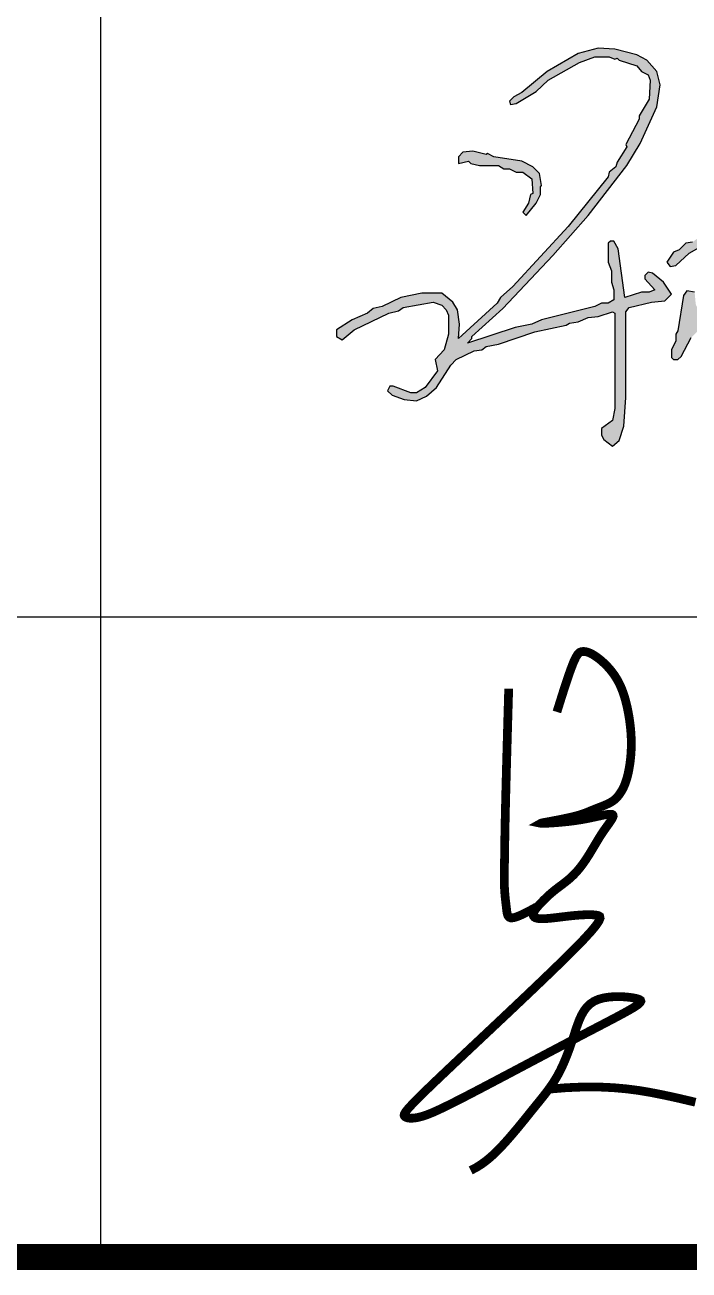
# Model space of a CAD drawing. Extents: x 1680110 to 4798266, y 269661 to 1249705.
# Drawn here: x 2417561 to 2418574, y 666824 to 668722 of the extents above; entities that cross this region are included whole.
import ezdxf

# ---------------------------------------------------------------- set-up
doc = ezdxf.new("R2010")
doc.units = 0
doc.header["$LTSCALE"] = 1000
doc.header["$MEASUREMENT"] = 0
doc.layers.add('0-签名', color=2, linetype='Continuous')
doc.layers.add('图框', color=4, linetype='Continuous')

msp = doc.modelspace()

# ---------------------------------------------------------------- hatches: boundary and pattern name
at = {"linetype": 'Continuous'}
h = msp.add_hatch(color=4, dxfattribs=at)
h.dxf.hatch_style = 1
h.paths.add_polyline_path([(2418347.611075869, 668475.1692259592), (2418349.301075868, 668476.8592259592), (2418345.921075869, 668495.4492259595), (2418335.781075869, 668505.5892259591), (2418318.881075868, 668514.0392259593), (2418276.631075868, 668520.7992259591), (2418266.491075869, 668525.869225959), (2418264.801075868, 668524.1792259595), (2418244.521075869, 668529.2492259593), (2418229.311075868, 668527.5592259589), (2418222.551075868, 668520.7992259591), (2418222.551075868, 668510.6592259594), (2418237.761075869, 668514.0392259593), (2418241.141075868, 668510.6592259594), (2418254.661075869, 668507.2792259596), (2418283.391075868, 668507.2792259596), (2418291.841075869, 668502.2092259593), (2418300.291075869, 668502.2092259593), (2418310.431075869, 668497.1392259594), (2418320.571075869, 668497.1392259594), (2418334.091075869, 668486.9992259593), (2418335.781075869, 668465.0292259596), (2418332.401075869, 668463.3392259591), (2418329.021075869, 668449.8192259591), (2418320.571075869, 668436.2992259591), (2418325.641075868, 668431.2292259593), (2418340.851075869, 668449.8192259591), (2418347.611075869, 668463.3392259591)], flags=17)
h.paths.add_polyline_path([(2418545.341075869, 668309.5492259591), (2418547.031075869, 668311.2392259595), (2418535.201075869, 668329.8292259594), (2418518.301075868, 668343.3492259594), (2418511.541075869, 668345.0392259593), (2418506.471075868, 668339.969225959), (2418506.471075868, 668334.8992259592), (2418521.681075869, 668317.9992259593), (2418513.231075868, 668314.619225959), (2418501.401075869, 668314.619225959), (2418476.051075868, 668306.1692259592), (2418465.911075869, 668380.5292259596), (2418459.151075869, 668392.3592259592), (2418454.081075869, 668392.3592259592), (2418450.701075869, 668388.9792259593), (2418450.701075869, 668360.2492259593), (2418455.771075869, 668346.7292259593), (2418455.771075869, 668329.8292259594), (2418459.151075869, 668317.9992259593), (2418459.151075869, 668302.7892259593), (2418450.701075869, 668297.719225959), (2418440.561075868, 668297.719225959), (2418430.421075869, 668292.6492259592), (2418349.301075868, 668272.369225959), (2418334.091075869, 668265.6092259592), (2418308.741075869, 668260.5392259593), (2418236.071075869, 668236.8792259592), (2418242.831075869, 668243.6392259594), (2418242.831075869, 668247.0192259589), (2418290.151075869, 668289.2692259589), (2418366.201075869, 668370.3892259594), (2418420.281075869, 668431.2292259593), (2418479.431075869, 668507.2792259596), (2418499.711075868, 668541.0792259594), (2418525.061075868, 668596.8492259594), (2418530.131075868, 668630.6492259592), (2418525.061075868, 668650.9292259595), (2418509.851075869, 668667.8292259594), (2418494.641075868, 668676.2792259596), (2418460.841075869, 668684.7292259593), (2418435.491075869, 668686.4192259592), (2418405.071075869, 668677.969225959), (2418357.751075869, 668650.9292259595), (2418318.881075868, 668618.8192259591), (2418307.051075868, 668612.0592259589), (2418300.291075869, 668605.2992259591), (2418301.981075868, 668600.2292259593), (2418310.431075869, 668601.9192259592), (2418340.851075869, 668620.5092259591), (2418359.441075869, 668637.4092259594), (2418406.761075869, 668664.4492259595), (2418430.421075869, 668672.8992259592), (2418452.391075868, 668672.8992259592), (2418460.841075869, 668669.5192259589), (2418464.221075868, 668671.2092259593), (2418467.601075869, 668667.8292259594), (2418494.641075868, 668659.3792259592), (2418501.401075869, 668650.9292259595), (2418511.541075869, 668645.8592259592), (2418514.921075869, 668637.4092259594), (2418513.231075868, 668608.6792259595), (2418498.021075869, 668583.3292259594), (2418498.021075869, 668578.2592259591), (2418477.741075869, 668539.3892259594), (2418479.431075869, 668536.0092259591), (2418464.221075868, 668512.3492259594), (2418462.531075869, 668505.5892259591), (2418452.391075868, 668497.1392259594), (2418450.701075869, 668490.3792259592), (2418389.861075869, 668414.3292259594), (2418305.361075869, 668323.0692259591), (2418286.771075869, 668306.1692259592), (2418281.701075869, 668297.719225959), (2418222.551075868, 668243.6392259594), (2418224.241075869, 668265.6092259592), (2418220.861075869, 668287.5792259594), (2418214.101075869, 668299.4092259594), (2418197.201075869, 668312.9292259595), (2418166.781075869, 668312.9292259595), (2418134.671075869, 668306.1692259592), (2418105.941075869, 668292.6492259592), (2418092.421075869, 668289.2692259589), (2418083.971075868, 668282.5092259591), (2418060.311075868, 668272.369225959), (2418036.651075869, 668257.1592259594), (2418036.651075869, 668247.0192259589), (2418045.101075869, 668241.9492259595), (2418063.691075869, 668257.1592259594), (2418116.081075869, 668282.5092259591), (2418131.291075869, 668285.8892259594), (2418138.051075868, 668290.9592259593), (2418183.681075869, 668299.4092259594), (2418197.201075869, 668294.3392259591), (2418203.961075868, 668287.5792259594), (2418207.341075869, 668279.1292259592), (2418207.341075869, 668250.3992259592), (2418200.581075869, 668226.7392259595), (2418187.061075868, 668211.5292259596), (2418190.441075869, 668194.6292259592), (2418171.851075869, 668169.2792259596), (2418158.331075869, 668160.8292259594), (2418149.881075868, 668160.8292259594), (2418122.841075869, 668170.969225959), (2418117.771075869, 668170.969225959), (2418114.391075868, 668164.2092259593), (2418121.151075869, 668157.4492259595), (2418139.741075869, 668150.6892259592), (2418158.331075869, 668148.9992259593), (2418173.541075869, 668155.7592259591), (2418188.751075869, 668169.2792259596), (2418210.721075868, 668203.0792259594), (2418219.171075869, 668211.5292259596), (2418246.211075868, 668225.0492259591), (2418258.041075869, 668226.7392259595), (2418264.801075868, 668231.8092259589), (2418283.391075868, 668235.1892259592), (2418339.161075869, 668253.7792259596), (2418386.481075868, 668263.9192259592), (2418391.551075868, 668267.2992259591), (2418405.071075869, 668268.9892259595), (2418420.281075869, 668275.7492259593), (2418435.491075869, 668277.4392259592), (2418457.461075868, 668284.1992259595), (2418460.841075869, 668282.5092259591), (2418460.841075869, 668137.1692259592), (2418457.461075868, 668118.5792259594), (2418440.561075868, 668106.7492259593), (2418440.561075868, 668096.6092259592), (2418443.941075869, 668089.8492259594), (2418457.461075868, 668079.7092259593), (2418467.601075869, 668088.1592259594), (2418474.361075869, 668110.1292259592), (2418477.741075869, 668154.0692259591), (2418477.741075869, 668284.1992259595), (2418482.811075868, 668290.9592259593), (2418516.611075869, 668299.4092259594), (2418536.891075868, 668301.0992259594)])
h.paths.add_polyline_path([(2418665.331075869, 668231.8092259589), (2418665.331075869, 668218.2892259593), (2418663.641075868, 668213.219225959), (2418651.811075868, 668213.219225959), (2418626.461075868, 668230.119225959), (2418597.731075868, 668263.9192259592), (2418597.731075868, 668270.6792259595), (2418636.601075869, 668309.5492259591), (2418650.121075869, 668319.6892259592), (2418656.881075868, 668319.6892259592), (2418660.261075869, 668260.5392259593)], flags=16)
h.paths.add_polyline_path([(2418842.781075869, 668367.0092259591), (2418839.401075869, 668361.9392259592), (2418832.641075868, 668345.0392259593), (2418800.531075869, 668304.4792259593), (2418756.591075869, 668262.2292259593), (2418726.171075869, 668243.6392259594), (2418717.721075868, 668245.3292259594), (2418722.791075869, 668260.5392259593), (2418727.861075869, 668263.9192259592), (2418729.551075868, 668272.369225959), (2418758.281075869, 668311.2392259595), (2418788.701075869, 668339.969225959), (2418817.431075869, 668360.2492259593), (2418837.711075868, 668370.3892259594)], flags=16)
h.paths.add_polyline_path([(2418923.901075869, 668321.3792259592), (2418920.521075869, 668294.3392259591), (2418917.141075868, 668287.5792259594), (2418913.761075869, 668287.5792259594), (2418910.381075868, 668294.3392259591), (2418910.381075868, 668306.1692259592), (2418915.451075869, 668317.9992259593), (2418920.521075869, 668323.0692259591)], flags=16)
h.paths.add_polyline_path([(2419089.521075869, 668370.3892259594), (2419089.521075869, 668353.4892259595), (2419086.141075868, 668346.7292259593), (2419086.141075868, 668328.1392259594), (2419081.071075869, 668317.9992259593), (2419074.311075868, 668316.3092259589), (2419062.481075868, 668331.5192259589), (2419060.791075869, 668345.0392259593), (2419064.171075869, 668355.1792259595), (2419082.761075869, 668372.0792259594)], flags=16)
h.paths.add_polyline_path([(2419206.131075868, 668365.3192259591), (2419206.131075868, 668355.1792259595), (2419204.441075869, 668351.7992259591), (2419192.611075869, 668351.7992259591), (2419158.811075868, 668345.0392259593), (2419152.051075868, 668346.7292259593), (2419150.361075869, 668350.1092259592), (2419179.091075869, 668377.1492259592), (2419197.681075869, 668385.5992259594), (2419202.751075869, 668380.5292259596)], flags=16)
h.paths.add_polyline_path([(2419263.591075869, 668514.0392259593), (2419261.901075869, 668458.2692259589), (2419258.521075869, 668436.2992259591), (2419258.521075869, 668383.9092259594), (2419256.831075869, 668360.2492259593), (2419253.451075869, 668353.4892259595), (2419217.961075868, 668353.4892259595), (2419214.581075869, 668356.869225959), (2419212.891075868, 668378.8392259591), (2419207.821075869, 668392.3592259592), (2419202.751075869, 668397.4292259595), (2419192.611075869, 668397.4292259595), (2419148.671075869, 668363.6292259592), (2419119.941075869, 668336.5892259591), (2419104.731075868, 668329.8292259594), (2419097.971075868, 668333.2092259593), (2419103.041075869, 668377.1492259592), (2419118.251075869, 668395.7392259595), (2419204.441075869, 668465.0292259596), (2419258.521075869, 668517.4192259592), (2419261.901075869, 668517.4192259592)], flags=16)
h.paths.add_polyline_path([(2419282.181075869, 668625.5792259594), (2419282.181075869, 668603.6092259592), (2419282.181075869, 668583.3292259594), (2419277.111075869, 668576.5692259591), (2419277.111075869, 668627.2692259589), (2419278.801075868, 668628.9592259593)], flags=16)
h.paths.add_polyline_path([(2419552.581075869, 668348.4192259592), (2419554.271075869, 668350.1092259592), (2419550.891075868, 668355.1792259595), (2419542.441075869, 668358.5592259589), (2419476.531075869, 668356.869225959), (2419468.081075869, 668360.2492259593), (2419402.171075869, 668360.2492259593), (2419385.271075869, 668356.869225959), (2419375.131075868, 668360.2492259593), (2419275.421075869, 668358.5592259589), (2419270.351075869, 668361.9392259592), (2419270.351075869, 668407.5692259591), (2419277.111075869, 668534.3192259591), (2419294.011075869, 668579.9492259595), (2419294.011075869, 668620.5092259591), (2419288.941075869, 668647.5492259591), (2419282.181075869, 668666.1392259594), (2419272.041075869, 668672.8992259592), (2419266.971075868, 668666.1392259594), (2419266.971075868, 668551.219225959), (2419260.211075868, 668534.3192259591), (2419214.581075869, 668486.9992259593), (2419192.611075869, 668471.7892259593), (2419182.471075868, 668459.9592259593), (2419174.021075869, 668456.5792259594), (2419153.741075869, 668436.2992259591), (2419150.361075869, 668436.2992259591), (2419138.531075869, 668424.469225959), (2419125.011075869, 668417.7092259593), (2419116.561075868, 668409.2592259591), (2419109.801075868, 668410.9492259595), (2419114.871075869, 668448.1292259592), (2419111.491075869, 668456.5792259594), (2419106.421075869, 668461.6492259592), (2419101.351075869, 668461.6492259592), (2419096.281075869, 668454.8892259594), (2419099.661075869, 668437.9892259595), (2419094.591075869, 668432.9192259592), (2419060.791075869, 668419.3992259592), (2418964.461075868, 668363.6292259592), (2418947.561075868, 668358.5592259589), (2418940.801075868, 668360.2492259593), (2418942.491075869, 668395.7392259595), (2418945.871075869, 668402.4992259593), (2418954.321075869, 668407.5692259591), (2418956.011075869, 668414.3292259594), (2418942.491075869, 668436.2992259591), (2418928.971075868, 668449.8192259591), (2418920.521075869, 668449.8192259591), (2418917.141075868, 668446.4392259592), (2418920.521075869, 668429.5392259593), (2418923.901075869, 668424.469225959), (2418922.211075868, 668409.2592259591), (2418898.551075868, 668405.8792259592), (2418863.061075868, 668395.7392259595), (2418852.921075869, 668395.7392259595), (2418836.021075869, 668404.1892259592), (2418798.841075869, 668404.1892259592), (2418781.941075869, 668400.8092259589), (2418766.731075868, 668394.0492259591), (2418765.041075869, 668395.7392259595), (2418759.971075868, 668392.3592259592), (2418751.521075869, 668392.3592259592), (2418741.381075868, 668385.5992259594), (2418712.651075869, 668375.4592259593), (2418683.921075869, 668358.5592259589), (2418675.471075868, 668350.1092259592), (2418670.401075869, 668350.1092259592), (2418665.331075869, 668388.9792259593), (2418667.021075869, 668397.4292259595), (2418678.851075869, 668405.8792259592), (2418682.231075868, 668421.0892259591), (2418672.091075869, 668434.6092259592), (2418667.021075869, 668446.4392259592), (2418661.951075869, 668451.5092259591), (2418655.191075869, 668453.1992259595), (2418646.741075869, 668443.0592259589), (2418646.741075869, 668417.7092259593), (2418641.671075869, 668412.6392259594), (2418604.491075869, 668404.1892259592), (2418590.971075868, 668399.119225959), (2418579.141075868, 668390.6692259592), (2418569.001075869, 668388.9792259593), (2418558.861075869, 668378.8392259591), (2418550.411075869, 668375.4592259593), (2418540.271075869, 668360.2492259593), (2418545.341075869, 668353.4892259595), (2418553.791075869, 668355.1792259595), (2418574.071075869, 668373.7692259589), (2418597.731075868, 668387.2892259593), (2418628.151075869, 668392.3592259592), (2418634.911075869, 668395.7392259595), (2418646.741075869, 668395.7392259595), (2418653.501075869, 668353.4892259595), (2418653.501075869, 668338.2792259596), (2418645.051075868, 668329.8292259594), (2418628.151075869, 668319.6892259592), (2418592.661075869, 668284.1992259595), (2418589.281075869, 668284.1992259595), (2418584.211075868, 668296.0292259596), (2418582.521075869, 668314.619225959), (2418570.691075869, 668316.3092259589), (2418565.621075869, 668309.5492259591), (2418557.171075869, 668255.469225959), (2418553.791075869, 668250.3992259592), (2418553.791075869, 668240.2592259591), (2418547.031075869, 668226.7392259595), (2418547.031075869, 668214.9092259594), (2418550.411075869, 668211.5292259596), (2418557.171075869, 668211.5292259596), (2418562.241075869, 668216.5992259594), (2418577.451075869, 668245.3292259594), (2418587.591075869, 668255.469225959), (2418606.181075869, 668231.8092259589), (2418626.461075868, 668211.5292259596), (2418650.121075869, 668192.9392259592), (2418663.641075868, 668186.1792259595), (2418680.541075869, 668191.2492259593), (2418685.611075869, 668201.3892259594), (2418678.851075869, 668255.469225959), (2418673.781075869, 668317.9992259593), (2418673.781075869, 668329.8292259594), (2418677.161075869, 668336.5892259591), (2418707.581075869, 668356.869225959), (2418754.901075869, 668378.8392259591), (2418793.771075869, 668388.9792259593), (2418832.641075868, 668388.9792259593), (2418836.021075869, 668383.9092259594), (2418819.121075869, 668375.4592259593), (2418778.561075868, 668348.4192259592), (2418736.311075868, 668304.4792259593), (2418709.271075869, 668265.6092259592), (2418702.511075869, 668250.3992259592), (2418702.511075869, 668241.9492259595), (2418705.891075868, 668235.1892259592), (2418712.651075869, 668230.119225959), (2418724.481075868, 668230.119225959), (2418744.761075869, 668238.5692259591), (2418780.251075869, 668267.2992259591), (2418822.501075869, 668309.5492259591), (2418841.091075869, 668333.2092259593), (2418846.161075869, 668346.7292259593), (2418851.231075868, 668351.7992259591), (2418857.991075869, 668373.7692259589), (2418864.751075869, 668380.5292259596), (2418879.961075868, 668388.9792259593), (2418918.831075869, 668397.4292259595), (2418923.901075869, 668397.4292259595), (2418928.971075868, 668392.3592259592), (2418927.281075869, 668346.7292259593), (2418923.901075869, 668341.6592259594), (2418907.001075869, 668331.5192259589), (2418896.861075869, 668316.3092259589), (2418895.171075869, 668287.5792259594), (2418905.311075868, 668263.9192259592), (2418912.071075869, 668257.1592259594), (2418917.141075868, 668257.1592259594), (2418925.591075869, 668263.9192259592), (2418932.351075869, 668279.1292259592), (2418940.801075868, 668334.8992259592), (2418967.841075869, 668353.4892259595), (2418994.881075868, 668365.3192259591), (2419059.101075869, 668405.8792259592), (2419079.381075868, 668416.0192259589), (2419092.901075869, 668419.3992259592), (2419096.281075869, 668416.0192259589), (2419092.901075869, 668394.0492259591), (2419065.861075869, 668373.7692259589), (2419047.271075869, 668345.0392259593), (2419047.271075869, 668331.5192259589), (2419060.791075869, 668309.5492259591), (2419060.791075869, 668301.0992259594), (2419052.341075869, 668287.5792259594), (2419055.721075868, 668280.8192259591), (2419065.861075869, 668280.8192259591), (2419086.141075868, 668289.2692259589), (2419109.801075868, 668314.619225959), (2419125.011075869, 668326.4492259595), (2419141.911075869, 668329.8292259594), (2419152.051075868, 668334.8992259592), (2419175.711075868, 668336.5892259591), (2419185.851075869, 668339.969225959), (2419214.581075869, 668338.2792259596), (2419229.791075869, 668343.3492259594), (2419255.141075868, 668343.3492259594), (2419258.521075869, 668338.2792259596), (2419256.831075869, 668317.9992259593), (2419260.211075868, 668294.3392259591), (2419258.521075869, 668289.2692259589), (2419263.591075869, 668211.5292259596), (2419270.351075869, 668181.1092259592), (2419270.351075869, 668143.9292259595), (2419283.871075869, 668072.9492259595), (2419285.561075868, 668034.0792259594), (2419297.391075868, 667995.2092259593), (2419307.531075869, 667944.5092259591), (2419314.291075869, 667936.0592259589), (2419321.051075868, 667939.4392259592), (2419309.221075868, 668007.0392259593), (2419294.011075869, 668066.1892259592), (2419282.181075869, 668140.5492259591), (2419280.491075869, 668186.1792259595), (2419277.111075869, 668201.3892259594), (2419270.351075869, 668324.7592259591), (2419272.041075869, 668343.3492259594), (2419282.181075869, 668346.7292259593), (2419287.251075869, 668345.0392259593), (2419359.921075869, 668350.1092259592), (2419456.251075869, 668350.1092259592), (2419463.011075869, 668346.7292259593), (2419488.361075869, 668348.4192259592), (2419496.811075868, 668341.6592259594), (2419544.131075868, 668341.6592259594)])

# ---------------------------------------------------------------- linework, layer by layer
at = {"color": 4, "linetype": 'Continuous'}
for points in [[(2418545.341075869, 668309.5492259591), (2418547.031075869, 668311.2392259595), (2418535.201075869, 668329.8292259594), (2418518.301075868, 668343.3492259594), (2418511.541075869, 668345.0392259593), (2418506.471075868, 668339.969225959), (2418506.471075868, 668334.8992259592), (2418521.681075869, 668317.9992259593), (2418513.231075868, 668314.619225959), (2418501.401075869, 668314.619225959), (2418476.051075868, 668306.1692259592), (2418465.911075869, 668380.5292259596), (2418459.151075869, 668392.3592259592), (2418454.081075869, 668392.3592259592), (2418450.701075869, 668388.9792259593), (2418450.701075869, 668360.2492259593), (2418455.771075869, 668346.7292259593), (2418455.771075869, 668329.8292259594), (2418459.151075869, 668317.9992259593), (2418459.151075869, 668302.7892259593), (2418450.701075869, 668297.719225959), (2418440.561075868, 668297.719225959), (2418430.421075869, 668292.6492259592), (2418349.301075868, 668272.369225959), (2418334.091075869, 668265.6092259592), (2418308.741075869, 668260.5392259593), (2418236.071075869, 668236.8792259592), (2418242.831075869, 668243.6392259594), (2418242.831075869, 668247.0192259589), (2418290.151075869, 668289.2692259589), (2418366.201075869, 668370.3892259594), (2418420.281075869, 668431.2292259593), (2418479.431075869, 668507.2792259596), (2418499.711075868, 668541.0792259594), (2418525.061075868, 668596.8492259594), (2418530.131075868, 668630.6492259592), (2418525.061075868, 668650.9292259595), (2418509.851075869, 668667.8292259594), (2418494.641075868, 668676.2792259596), (2418460.841075869, 668684.7292259593), (2418435.491075869, 668686.4192259592), (2418405.071075869, 668677.969225959), (2418357.751075869, 668650.9292259595), (2418318.881075868, 668618.8192259591), (2418307.051075868, 668612.0592259589), (2418300.291075869, 668605.2992259591), (2418301.981075868, 668600.2292259593), (2418310.431075869, 668601.9192259592), (2418340.851075869, 668620.5092259591), (2418359.441075869, 668637.4092259594), (2418406.761075869, 668664.4492259595), (2418430.421075869, 668672.8992259592), (2418452.391075868, 668672.8992259592), (2418460.841075869, 668669.5192259589), (2418464.221075868, 668671.2092259593), (2418467.601075869, 668667.8292259594), (2418494.641075868, 668659.3792259592), (2418501.401075869, 668650.9292259595), (2418511.541075869, 668645.8592259592), (2418514.921075869, 668637.4092259594), (2418513.231075868, 668608.6792259595), (2418498.021075869, 668583.3292259594), (2418498.021075869, 668578.2592259591), (2418477.741075869, 668539.3892259594), (2418479.431075869, 668536.0092259591), (2418464.221075868, 668512.3492259594), (2418462.531075869, 668505.5892259591), (2418452.391075868, 668497.1392259594), (2418450.701075869, 668490.3792259592), (2418389.861075869, 668414.3292259594), (2418305.361075869, 668323.0692259591), (2418286.771075869, 668306.1692259592), (2418281.701075869, 668297.719225959), (2418222.551075868, 668243.6392259594), (2418224.241075869, 668265.6092259592), (2418220.861075869, 668287.5792259594), (2418214.101075869, 668299.4092259594), (2418197.201075869, 668312.9292259595), (2418166.781075869, 668312.9292259595), (2418134.671075869, 668306.1692259592), (2418105.941075869, 668292.6492259592), (2418092.421075869, 668289.2692259589), (2418083.971075868, 668282.5092259591), (2418060.311075868, 668272.369225959), (2418036.651075869, 668257.1592259594), (2418036.651075869, 668247.0192259589), (2418045.101075869, 668241.9492259595), (2418063.691075869, 668257.1592259594), (2418116.081075869, 668282.5092259591), (2418131.291075869, 668285.8892259594), (2418138.051075868, 668290.9592259593), (2418183.681075869, 668299.4092259594), (2418197.201075869, 668294.3392259591), (2418203.961075868, 668287.5792259594), (2418207.341075869, 668279.1292259592), (2418207.341075869, 668250.3992259592), (2418200.581075869, 668226.7392259595), (2418187.061075868, 668211.5292259596), (2418190.441075869, 668194.6292259592), (2418171.851075869, 668169.2792259596), (2418158.331075869, 668160.8292259594), (2418149.881075868, 668160.8292259594), (2418122.841075869, 668170.969225959), (2418117.771075869, 668170.969225959), (2418114.391075868, 668164.2092259593), (2418121.151075869, 668157.4492259595), (2418139.741075869, 668150.6892259592), (2418158.331075869, 668148.9992259593), (2418173.541075869, 668155.7592259591), (2418188.751075869, 668169.2792259596), (2418210.721075868, 668203.0792259594), (2418219.171075869, 668211.5292259596), (2418246.211075868, 668225.0492259591), (2418258.041075869, 668226.7392259595), (2418264.801075868, 668231.8092259589), (2418283.391075868, 668235.1892259592), (2418339.161075869, 668253.7792259596), (2418386.481075868, 668263.9192259592), (2418391.551075868, 668267.2992259591), (2418405.071075869, 668268.9892259595), (2418420.281075869, 668275.7492259593), (2418435.491075869, 668277.4392259592), (2418457.461075868, 668284.1992259595), (2418460.841075869, 668282.5092259591), (2418460.841075869, 668137.1692259592), (2418457.461075868, 668118.5792259594), (2418440.561075868, 668106.7492259593), (2418440.561075868, 668096.6092259592), (2418443.941075869, 668089.8492259594), (2418457.461075868, 668079.7092259593), (2418467.601075869, 668088.1592259594), (2418474.361075869, 668110.1292259592), (2418477.741075869, 668154.0692259591), (2418477.741075869, 668284.1992259595), (2418482.811075868, 668290.9592259593), (2418516.611075869, 668299.4092259594), (2418536.891075868, 668301.0992259594), (2418545.341075869, 668309.5492259591)], [(2418347.611075869, 668475.1692259592), (2418349.301075868, 668476.8592259592), (2418345.921075869, 668495.4492259595), (2418335.781075869, 668505.5892259591), (2418318.881075868, 668514.0392259593), (2418276.631075868, 668520.7992259591), (2418266.491075869, 668525.869225959), (2418264.801075868, 668524.1792259595), (2418244.521075869, 668529.2492259593), (2418229.311075868, 668527.5592259589), (2418222.551075868, 668520.7992259591), (2418222.551075868, 668510.6592259594), (2418237.761075869, 668514.0392259593), (2418241.141075868, 668510.6592259594), (2418254.661075869, 668507.2792259596), (2418283.391075868, 668507.2792259596), (2418291.841075869, 668502.2092259593), (2418300.291075869, 668502.2092259593), (2418310.431075869, 668497.1392259594), (2418320.571075869, 668497.1392259594), (2418334.091075869, 668486.9992259593), (2418335.781075869, 668465.0292259596), (2418332.401075869, 668463.3392259591), (2418329.021075869, 668449.8192259591), (2418320.571075869, 668436.2992259591), (2418325.641075868, 668431.2292259593), (2418340.851075869, 668449.8192259591), (2418347.611075869, 668463.3392259591), (2418347.611075869, 668475.1692259592)], [(2418579.141075868, 668390.6692259592), (2418569.001075869, 668388.9792259593), (2418558.861075869, 668378.8392259591), (2418550.411075869, 668375.4592259593), (2418540.271075869, 668360.2492259593), (2418545.341075869, 668353.4892259595), (2418553.791075869, 668355.1792259595), (2418574.071075869, 668373.7692259589), (2418597.731075868, 668387.2892259593)], [(2418582.521075869, 668314.619225959), (2418570.691075869, 668316.3092259589), (2418565.621075869, 668309.5492259591), (2418557.171075869, 668255.469225959), (2418553.791075869, 668250.3992259592), (2418553.791075869, 668240.2592259591), (2418547.031075869, 668226.7392259595), (2418547.031075869, 668214.9092259594), (2418550.411075869, 668211.5292259596), (2418557.171075869, 668211.5292259596), (2418562.241075869, 668216.5992259594), (2418577.451075869, 668245.3292259594)]]:
    msp.add_lwpolyline(points, dxfattribs=at)
at = {"layer": '0-签名', "color": 4, "const_width": 13.33333200047491}
for points in [[(2418372.546639789, 667674.5866203), (2418381.056069714, 667701.7380996846), (2418387.936029957, 667722.9049177881), (2418393.458099379, 667738.8418712883), (2418397.893856843, 667750.303756863), (2418401.514881213, 667758.0453711903), (2418404.592751351, 667762.8215109479), (2418407.39904612, 667765.3869728135), (2418410.205344383, 667766.4965534656), (2418413.231675178, 667766.7885162706), (2418416.491868247, 667766.434991351), (2418419.948203506, 667765.491575518), (2418423.562960877, 667764.0138655832), (2418427.298420274, 667762.0574583582), (2418431.116861616, 667759.6779506543), (2418434.980564822, 667756.9309392826), (2418438.851809807, 667753.872021055), (2418442.694448336, 667750.548154818), (2418446.478619549, 667746.9717475626), (2418450.176034434, 667743.1465683145), (2418453.758403976, 667739.0763860993), (2418457.197439163, 667734.7649699441), (2418460.464850978, 667730.2160888739), (2418463.532350412, 667725.4335119153), (2418466.371648447, 667720.4210080941), (2418468.961685534, 667715.1867440507), (2418471.310319963, 667709.756476883), (2418473.432639489, 667704.1603613031), (2418475.343731863, 667698.4285520223), (2418477.058684842, 667692.5912037535), (2418478.592586177, 667686.6784712084), (2418479.960523621, 667680.720509099), (2418481.177584929, 667674.7474721371), (2418482.256343227, 667668.7870019857), (2418483.199313143, 667662.8566881114), (2418484.006494676, 667656.9716069308), (2418484.677887824, 667651.1468348614), (2418485.21349259, 667645.3974483203), (2418485.613308972, 667639.7385237244), (2418485.877336971, 667634.1851374911), (2418486.005576587, 667628.752366037), (2418485.999913847, 667623.4543436539), (2418485.869778888, 667618.3014361277), (2418485.626487874, 667613.3030671192), (2418485.281356971, 667608.4686602886), (2418484.845702341, 667603.8076392967), (2418484.33084015, 667599.329427804), (2418483.748086563, 667595.0434494707), (2418483.108757744, 667590.9591279574), (2418482.42291231, 667587.0836880911), (2418481.695578699, 667583.4155593665), (2418480.9305278, 667579.9509724443), (2418480.131530504, 667576.6861579855), (2418479.302357701, 667573.6173466513), (2418478.446780282, 667570.7407691024), (2418477.568569136, 667568.0526559999), (2418476.671495155, 667565.5492380051), (2418475.758072148, 667563.2236046625), (2418474.825785606, 667561.0562810545), (2418473.870863941, 667559.0246511468), (2418472.889535563, 667557.1060989056), (2418471.878028884, 667555.2780082967), (2418470.832572313, 667553.517763286), (2418469.749394264, 667551.80274784), (2418468.624723146, 667550.1103459242), (2418467.449758235, 667548.4226532303), (2418466.19558227, 667546.7406123545), (2418464.828248852, 667545.0698776176), (2418463.313811586, 667543.4161033415), (2418461.618324073, 667541.7849438478), (2418459.707839918, 667540.1820534574), (2418457.548412722, 667538.6130864924), (2418455.106096088, 667537.0836972737), (2418452.362973921, 667535.597969513), (2418449.36525133, 667534.1537044815), (2418446.175163726, 667532.7471328398), (2418442.854946519, 667531.3744852493), (2418439.466835121, 667530.0319923708), (2418436.073064942, 667528.7158848654), (2418432.735871393, 667527.4223933938), (2418429.517489885, 667526.1477486173), (2418426.453752724, 667524.888181249), (2418423.474879811, 667523.6399222108), (2418420.484687937, 667522.3992024764), (2418417.3869939, 667521.16225302), (2418414.085614493, 667519.9253048153), (2418410.48436651, 667518.6845888364), (2418406.487066748, 667517.4363360574), (2418401.997531998, 667516.1767774521), (2418396.96295606, 667514.9059131249), (2418391.504040723, 667513.6388197014), (2418385.784864786, 667512.3943429379), (2418379.96950704, 667511.1913285904), (2418374.22204628, 667510.0486224153), (2418368.706561301, 667508.9850701684), (2418363.587130898, 667508.019517606), (2418359.027833864, 667507.170810484), (2418355.174517783, 667506.453711317), (2418352.100105401, 667505.8666496509), (2418349.85928825, 667505.4039717905), (2418348.506757866, 667505.0600240402), (2418348.097205781, 667504.8291527041), (2418348.68532353, 667504.7057040873), (2418350.325802648, 667504.684024494), (2418353.073334667, 667504.7584602287), (2418356.944263724, 667504.9252422649), (2418361.801544353, 667505.188140255), (2418367.469783694, 667505.5528085205), (2418373.773588883, 667506.0249013827), (2418380.537567058, 667506.6100731633), (2418387.586325355, 667507.3139781834), (2418394.744470913, 667508.1422707647), (2418401.836610868, 667509.1006052286), (2418408.709354808, 667510.1861548837), (2418415.297322119, 667511.3621689881), (2418421.557134636, 667512.5834157864), (2418427.445414194, 667513.8046635237), (2418432.91878263, 667514.9806804449), (2418437.933861779, 667516.0662347946), (2418442.447273476, 667517.0160948179), (2418446.415639556, 667517.78502876), (2418449.804383395, 667518.3318883682), (2418452.614134523, 667518.6318594016), (2418454.854324006, 667518.6642111213), (2418456.534382916, 667518.4082127888), (2418457.663742319, 667517.8431336653), (2418458.251833285, 667516.9482430125), (2418458.308086882, 667515.7028100918), (2418457.841934178, 667514.0861041642), (2418456.873178696, 667512.0868176305), (2418455.463113762, 667509.7313354464), (2418453.683405158, 667507.055465706), (2418451.605718664, 667504.0950165045), (2418449.301720061, 667500.8857959361), (2418446.843075131, 667497.4636120956), (2418444.301449651, 667493.8642730775), (2418441.748509406, 667490.1235869766), (2418439.241146836, 667486.2739067118), (2418436.777161033, 667482.3337645017), (2418434.339577751, 667478.3182373896), (2418431.911422742, 667474.2424024179), (2418429.47572176, 667470.1213366302), (2418427.015500559, 667465.9701170694), (2418424.513784892, 667461.8038207785), (2418421.953600513, 667457.6375248005), (2418419.320802331, 667453.4878766843), (2418416.612561889, 667449.3778060017), (2418413.828879885, 667445.3318128303), (2418410.969757019, 667441.3743972477), (2418408.035193987, 667437.5300593314), (2418405.02519149, 667433.8232991592), (2418401.939750226, 667430.2786168085), (2418398.778870893, 667426.9205123569), (2418395.547897625, 667423.7665756358), (2418392.273548288, 667420.8067554919), (2418388.987884184, 667418.0240905256), (2418385.722966614, 667415.4016193374), (2418382.51085688, 667412.9223805276), (2418379.383616284, 667410.5694126965), (2418376.373306125, 667408.3257544445), (2418373.511987706, 667406.1744443722), (2418370.822606839, 667404.0988350875), (2418368.291647384, 667402.0835352266), (2418365.896477709, 667400.1134674338), (2418363.614466184, 667398.1735543531), (2418361.42298118, 667396.2487186283), (2418359.299391067, 667394.3238829036), (2418357.221064214, 667392.3839698228), (2418355.16536899, 667390.4139020297), (2418353.117217643, 667388.4042561253), (2418351.091697927, 667386.3682245348), (2418349.11144147, 667384.3246536403), (2418347.199079905, 667382.2923898242), (2418345.377244859, 667380.2902794679), (2418343.668567965, 667378.337168954), (2418342.095680851, 667376.4519046642), (2418340.681215147, 667374.6533329809), (2418339.445602159, 667372.9565310512), (2418338.400471882, 667371.361499084), (2418337.555253989, 667369.8644680529), (2418336.919378151, 667368.4616689322), (2418336.502274037, 667367.1493326955), (2418336.313371322, 667365.9236903173), (2418336.362099674, 667364.780972771), (2418336.657888765, 667363.7174110309), (2418337.216140416, 667362.7326911419), (2418338.076145039, 667361.8403194324), (2418339.283165195, 667361.057257302), (2418340.882463447, 667360.4004661507), (2418342.919302356, 667359.8869073776), (2418345.438944483, 667359.5335423826), (2418348.48665239, 667359.357332565), (2418352.107688638, 667359.3752393249), (2418356.323427195, 667359.595115086), (2418361.059687655, 667359.9883763728), (2418366.218401019, 667360.5173307342), (2418371.701498287, 667361.1442857188), (2418377.410910458, 667361.8315488758), (2418383.248568533, 667362.5414277537), (2418389.116403513, 667363.2362299016), (2418394.916346397, 667363.878262868), (2418400.561329352, 667364.4342316081), (2418406.008289212, 667364.8884306987), (2418411.225163977, 667365.2295521229), (2418416.179891646, 667365.4462878635), (2418420.84041022, 667365.5273299041), (2418425.174657698, 667365.461370227), (2418429.15057208, 667365.2371008157), (2418432.736091367, 667364.8432136528), (2418435.809220818, 667364.1847895592), (2418437.888234728, 667362.8324647065), (2418438.40147465, 667360.2732641039), (2418436.777282142, 667355.9942127602), (2418432.443998754, 667349.4823356852), (2418424.829966044, 667340.224657888), (2418413.363525565, 667327.7082043771), (2418397.473018872, 667311.4200001626), (2418376.882361061, 667291.1085834821), (2418352.497761399, 667267.5685454874), (2418325.521002695, 667241.8559905592), (2418297.153867758, 667215.0270230783), (2418268.598139397, 667188.1377474252), (2418241.055600421, 667162.2442679805), (2418215.728033639, 667138.4026891248), (2418193.817221859, 667117.6691152389), (2418176.240689814, 667100.8415925977), (2418162.778929929, 667087.6859350548), (2418152.928176553, 667077.7098983576), (2418146.184664035, 667070.4212382542), (2418142.044626724, 667065.3277104924), (2418140.004298967, 667061.9370708199), (2418139.559915114, 667059.7570749846), (2418140.207709515, 667058.2954787343), (2418141.524420051, 667057.1464760354), (2418143.408798751, 667056.2500137294), (2418145.840101175, 667055.6324768761), (2418148.797582887, 667055.3202505357), (2418152.260499446, 667055.3397197685), (2418156.208106417, 667055.7172696342), (2418160.619659358, 667056.479285193), (2418165.474413834, 667057.6521515046), (2418170.792801846, 667059.2748178326), (2418176.759961159, 667061.4364902488), (2418183.602205976, 667064.2389390288), (2418191.545850506, 667067.7839344478), (2418200.81720895, 667072.1732467815), (2418211.642595516, 667077.5086463046), (2418224.248324408, 667083.8919032927), (2418238.860709831, 667091.4247880211), (2418255.587565221, 667100.1468778191), (2418274.062700938, 667109.8489782318), (2418293.80142657, 667120.2597018586), (2418314.319051708, 667131.1076612984), (2418335.130885941, 667142.1214691509), (2418355.752238859, 667153.0297380149), (2418375.698420052, 667163.5610804897), (2418394.484739111, 667173.4441091745), (2418411.71200231, 667182.459892312), (2418427.323002678, 667190.5993207187), (2418441.346029924, 667197.9057408535), (2418453.809373762, 667204.4224991767), (2418464.741323904, 667210.1929421477), (2418474.170170062, 667215.2604162261), (2418482.124201948, 667219.6682678718), (2418488.631709276, 667223.4598435444), (2418493.717209585, 667226.6819448784), (2418497.390131733, 667229.39519421), (2418499.656132403, 667231.6636690506), (2418500.520868281, 667233.5514469108), (2418499.989996052, 667235.1226053025), (2418498.069172399, 667236.4412217363), (2418494.764054009, 667237.571373724), (2418490.080297566, 667238.5771387763), (2418484.073537849, 667239.4908697604), (2418476.999322025, 667240.2180209678), (2418469.163175352, 667240.6323220452), (2418460.870623089, 667240.6075026399), (2418452.427190498, 667240.0172923991), (2418444.138402839, 667238.7354209697), (2418436.30978537, 667236.635617999), (2418429.246863351, 667233.591613134), (2418423.180352573, 667229.5198544149), (2418418.041730944, 667224.5076634536), (2418413.687666903, 667218.6850802548), (2418409.974828888, 667212.1821448234), (2418406.759885339, 667205.1288971641), (2418403.899504693, 667197.6553772824), (2418401.25035539, 667189.8916251821), (2418398.669105868, 667181.967680869), (2418396.033484003, 667173.9994494828), (2418393.305455411, 667166.0462967042), (2418390.46804515, 667158.15345335), (2418387.504278272, 667150.3661502356), (2418384.397179833, 667142.7296181781), (2418381.129774888, 667135.289087993), (2418377.68508849, 667128.0897904964), (2418374.046145695, 667121.1769565052), (2418370.202887069, 667114.5797975092), (2418366.172915224, 667108.2634476967), (2418361.980748282, 667102.1770219299), (2418357.650904369, 667096.2696350716), (2418353.207901605, 667090.4904019834), (2418348.676258116, 667084.7884375284), (2418344.080492024, 667079.1128565687), (2418339.445121453, 667073.4127739664), (2418334.784763114, 667067.6437438455), (2418330.074428078, 667061.7870773751), (2418325.279226, 667055.830524986), (2418320.364266539, 667049.7618371086), (2418315.294659353, 667043.5687641742), (2418310.035514098, 667037.2390566127), (2418304.551940433, 667030.7604648551), (2418298.809048015, 667024.1207393318), (2418292.775403791, 667017.3311881126), (2418286.433403869, 667010.49734982), (2418279.768901645, 667003.7483207159), (2418272.767750517, 666997.2131970626), (2418265.415803883, 666991.0210751215), (2418257.698915138, 666985.3010511542), (2418249.60293768, 666980.1822214228), (2418241.113724907, 666975.7936821888)], [(2418299.073235317, 667710.0419117796), (2418297.124814016, 667642.6768333536), (2418295.657083061, 667589.6382270945), (2418294.597495608, 667548.9431147644), (2418293.873504817, 667518.6085181256), (2418293.412563842, 667496.6514589399), (2418293.142125842, 667481.0889589697), (2418292.989643973, 667469.9380399765), (2418292.882571394, 667461.215723723), (2418292.763154744, 667453.2665105622), (2418292.632814599, 667445.7448152112), (2418292.50776502, 667438.6325309788), (2418292.404220066, 667431.9115511737), (2418292.338393798, 667425.5637691036), (2418292.326500273, 667419.5710780778), (2418292.384753553, 667413.9153714041), (2418292.529367696, 667408.5785423917), (2418292.770460247, 667403.5430053034), (2418293.093762678, 667398.7932582212), (2418293.478909945, 667394.3143201823), (2418293.905537006, 667390.0912102239), (2418294.353278816, 667386.1089473822), (2418294.801770333, 667382.3525506944), (2418295.230646513, 667378.8070391977), (2418295.619542312, 667375.4574319286), (2418295.966888564, 667372.301924389), (2418296.346299611, 667369.3914179382), (2418296.850185672, 667366.7899904003), (2418297.570956965, 667364.5617195995), (2418298.60102371, 667362.7706833604), (2418300.032796125, 667361.4809595066), (2418301.95868443, 667360.7566258624), (2418304.471098843, 667360.6617602521), (2418307.618444449, 667361.2274593575), (2418311.273105809, 667362.3528952898), (2418315.263462345, 667363.9042590183), (2418319.417893483, 667365.7477415119), (2418323.564778649, 667367.74953374), (2418327.532497266, 667369.7758266717), (2418331.149428762, 667371.6928112762), (2418334.243952559, 667373.3666785221), (2418336.687510435, 667374.6937735173), (2418338.523793573, 667375.691057922), (2418339.839555506, 667376.4056475348), (2418340.721549769, 667376.8846581544), (2418341.256529896, 667377.1752055794), (2418341.531249421, 667377.3244056083), (2418341.632461877, 667377.3793740399), (2418341.646920799, 667377.3872266732), (2418341.646920799, 667377.3872266732), (2418341.646920799, 667377.3872266732), (2418341.646920799, 667377.3872266732), (2418341.646920799, 667377.3872266732), (2418341.646920799, 667377.3872266732), (2418341.646920799, 667377.3872266732), (2418341.6469208, 667377.3872266732), (2418341.6469208, 667377.3872266732)], [(2418356.986955647, 667099.3051393112), (2418386.359556934, 667101.8040806946), (2418413.072034767, 667102.9199727621), (2418437.35294793, 667102.8513638183), (2418459.430855205, 667101.7968021679), (2418479.534315374, 667099.9548361154), (2418497.891887221, 667097.5240139653), (2418514.732129529, 667094.702884022), (2418530.283601078, 667091.6899945909), (2418544.767656346, 667088.6519176563), (2418558.376832574, 667085.6273199267), (2418571.296462697, 667082.622891791), (2418583.711879651, 667079.6453236387)]]:
    msp.add_lwpolyline(points, dxfattribs=at)
at = {"layer": '图框', "color": 0}
for p, q in [((2414118.225201724, 667819.6544413558), (2419796.214102117, 667819.6544413558)), ((2414118.225201724, 666843.5744413576), (2419796.214102117, 666843.5744413576))]:
    msp.add_line(p, q, dxfattribs=at)
msp.add_lwpolyline([(2417677.167287676, 666843.5744413576), (2417677.167287676, 673480.9184413581)], dxfattribs=at)
at = {"layer": '图框', "color": 0, "const_width": 39.53124}
msp.add_lwpolyline([(2414118.225201724, 666843.5744413576), (2419796.214102117, 666843.5744413576)], dxfattribs=at)

doc.saveas('drawing.dxf')
